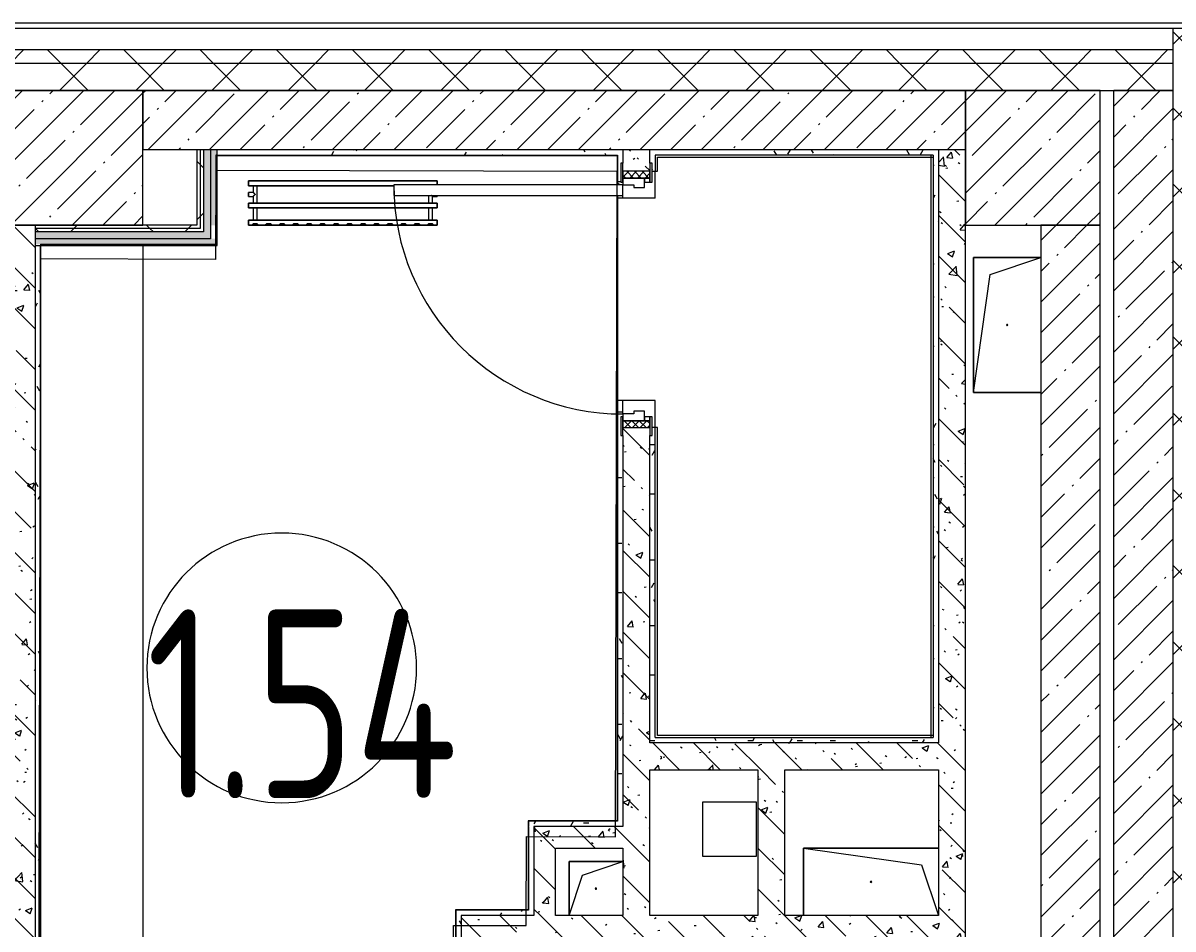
# Model space of a CAD drawing. Header units: millimetres. Extents: x -249154 to 415037, y -45458 to 354837.
# Drawn here: x 80770 to 85035, y 23854 to 27214 of the extents above; entities that cross this region are included whole.
import ezdxf

# ---------------------------------------------------------------- set-up
doc = ezdxf.new("R2010")
doc.units = ezdxf.units.MM
for name, color, linetype, lineweight in [('A-AREA-BNDY', 7, 'Continuous', 5), ('A-AREA-IDEN', 7, 'Continuous', 9), ('A-DOOR-2', 7, 'Continuous', 5), ('A-DOOR-FRAM-2', 7, 'Continuous', 5), ('A-FLOR', 7, 'Continuous', 9), ('A-GENM', 7, 'Continuous', 9), ('A-WALL', 7, 'Continuous', 5), ('I-WALL', 7, 'Continuous', 5), ('S-COLS-1', 7, 'Continuous', 5)]:
    doc.layers.add(name, color=color, linetype=linetype, lineweight=lineweight)
for name, color, linetype, lineweight, true_color in [('A-DOOR-1', 7, 'Continuous', 5, 0xc0c0c0), ('A-DOOR-FRAM-1', 7, 'Continuous', 5, 0xc0c0c0), ('A-WALL-1', 9, 'Continuous', 5, 0x808080), ('A-WALL-FNSH-1', 9, 'Continuous', 5, 0x808080), ('M-EQPM-1', 7, 'Continuous', 9, 0xb2b2b2)]:
    doc.layers.add(name, color=color, linetype=linetype, lineweight=lineweight, true_color=true_color)
doc.styles.add('СПДС', font='ГОСТ тип А.ttf', dxfattribs={"width": 0.9})
pattern_1 = [(45, (64.7, -136.06), (-141.42136, 141.42136), []), (135, (64.7, -136.06), (-141.42136, -141.42136), [])]
pattern_2 = [(45, (64.7, -136.06), (-114.04925, 114.04925), []), (45, (178.75, -136.06), (-114.04925, 114.04925), [201.612, -40.322, 6.706, -33.617])]
pattern_3 = [(135, (64.7, -136.06), (-150.8683, -150.8683), [213.36, -35.56, 7.112, -35.56]), (135, (64.7, 14.71), (-150.8683, -150.8683), []), (50, (64.7, -136.06), (255.05767, -22.3145), [26.67, -293.37]), (355, (64.7, -136.06), (-49.3404, 267.47914), [21.336, -234.696]), (100.451, (85.96, -137.92), (205.7195, 245.16356), [22.666, -249.326]), (46.184, (64.7, -64.94), (379.511, -58.86), [40.005, -440.055]), (96.636, (96.33, -69.85), (332.3634, 346.3991), [33.999, -373.989]), (351.184, (64.7, -64.94), (332.3669, 346.3953), [32.004, -352.044]), (21, (100.26, -82.72), (212.26017, -143.1711), [26.67, -293.37]), (326, (100.26, -82.72), (86.5224, 257.8632), [21.336, -234.696]), (71.451, (117.95, -94.65), (298.78395, 114.6901), [22.666, -249.326]), (37.5, (64.7, -136.06), (4.32385, 118.37751), [6.706, -225.146, 6.706, -231.546, -235.585]), (37.5, (64.7, -136.06), (4.32385, 118.37751), [-470.103, 6.706, -228.879]), (7.5, (64.7, -136.06), (93.54758, 140.2533), [6.706, -129.134, 6.706, -219.812, -89.789]), (7.5, (64.7, -136.06), (93.54758, 140.2533), [-362.356, 6.706, -83.083]), (327.5, (-14.6, -136.06), (189.82734, -8.02019), [6.706, -82.194, 6.706, -270.662, -368.046]), (327.5, (-14.6, -136.06), (189.82734, -8.02019), [-366.268, 6.706, -361.34]), (317.5, (-50.16, -136.06), (207.38114, 35.59764), [6.706, -108.864, 6.706, -177.495, -261.366]), (317.5, (-50.16, -136.06), (207.38114, 35.59764), [-299.771, 6.706, -254.66])]
pattern_4 = [(0, (64.7, -136.06), (243.84, 60.96), [20.117, -162.763, 20.117, -162.763, -975.36]), (0, (64.7, -136.06), (243.84, 60.96), [-365.76, 20.117, -345.643, 20.117, -162.763, -426.72]), (0, (64.7, -136.06), (243.84, 60.96), [-914.4, 20.117, -101.803, 20.117, -284.683]), (120, (156.14, -105.58), (-174.71291, 180.691634), [20.117, -162.763, 20.117, -162.763, -975.36]), (120, (156.14, -105.58), (-174.71291, 180.691634), [-365.76, 20.117, -345.643, 20.117, -162.763, -426.72]), (120, (156.14, -105.58), (-174.71291, 180.691634), [-914.4, 20.117, -101.803, 20.117, -284.683]), (240, (186.62, 16.34), (-69.12709, -241.651634), [20.117, -162.763, 20.117, -162.763, -975.36]), (240, (186.62, 16.34), (-69.12709, -241.651634), [-365.76, 20.117, -345.643, 20.117, -162.763, -426.72]), (240, (186.62, 16.34), (-69.12709, -241.651634), [-914.4, 20.117, -101.803, 20.117, -284.683])]
pattern_5 = [(45, (64.7, -136.06), (-212.132, 212.132), []), (135, (64.7, -136.06), (-212.132, -212.132), [])]

# ---------------------------------------------------------------- blocks, each defined once
blk = doc.blocks.new('110_Дверь_СКБ_1Ст_Внутренняя1 - Д-7_л__950x2100h_Туалет-32089464-Объем проектирования 1 этажа')
at = {"layer": 'A-DOOR-2'}
h = blk.add_hatch(dxfattribs=at)
h.set_pattern_fill('FP_48', color=256, style=0, pattern_type=2)
h.set_pattern_definition([(135, (1826.41, 114.685), (-14.14214, -14.14214), []), (225, (1826.41, 114.685), (14.14214, -14.14214), [])])
h.paths.add_polyline_path([(462.5, 50), (462.5, -50), (487.5, -50), (487.5, 50)])
at = {"layer": 'A-DOOR-FRAM-2'}
h = blk.add_hatch(dxfattribs=at)
h.set_pattern_fill('FP_49', color=256, style=0, pattern_type=2)
h.set_pattern_definition([(45, (-296.384, 114.685), (-14.1421, 14.1421), []), (135, (-296.384, 114.685), (-14.1421, -14.1421), [])])
h.paths.add_polyline_path([(-462.5, -50), (-437.5, -49.6), (-437.5, 50), (-462.5, 50)])
at = {"layer": 'A-DOOR-1'}
for p, q in [((437.5, 900), (397.5, 900)), ((397.5, 900), (397.5, 50)), ((437.5, 50), (437.5, 900)), ((397.5, 50), (437.5, 50))]:
    blk.add_line(p, q, dxfattribs=at)
blk.add_arc((437.5, 50), 850, 90, 180, dxfattribs=at)
at = {"layer": 'A-DOOR-FRAM-1'}
for p, q in [((-422.5, 58), (-492.5, 58)), ((-492.5, 58), (-492.5, 50)), ((-492.5, 50), (-422.5, 50)), ((-437.5, 50), (-462.5, 50)), ((-462.5, 50), (-462.5, -50)), ((-412.5, 50), (-437.5, 50)), ((-437.5, 50), (-437.5, -30)), ((-437.5, -50), (-437.5, 50)), ((-422.5, 50), (-437.5, 50)), ((-437.5, 50), (-437.5, 49)), ((-437.5, 49), (-422.5, 49)), ((-422.5, 50), (-422.5, 58)), ((-422.5, 49), (-422.5, 50)), ((-412.5, 10), (-412.5, 50)), ((437.5, 50), (437.5, 10)), ((462.5, 50), (437.5, 50)), ((517.5, 58), (447.5, 58)), ((447.5, 58), (447.5, 50)), ((462.5, 50), (447.5, 50)), ((447.5, 50), (447.5, 49)), ((447.5, 50), (517.5, 50)), ((447.5, 49), (462.5, 49)), ((462.5, -30), (462.5, 50)), ((487.5, 50), (462.5, 50)), ((462.5, 50), (462.5, -50)), ((462.5, 49), (462.5, 50)), ((487.5, -50), (487.5, 50)), ((517.5, 50), (517.5, 58)), ((-402.5, 10), (-412.5, 10)), ((-402.5, -30), (-402.5, 10)), ((437.5, 10), (427.5, 10)), ((427.5, 10), (427.5, -30)), ((-437.5, -30), (-402.5, -30)), ((-422.5, -30), (-437.5, -30)), ((-437.5, -30), (-437.5, -50)), ((-422.5, -50), (-422.5, -30)), ((427.5, -30), (462.5, -30)), ((462.5, -30), (447.5, -30)), ((447.5, -30), (447.5, -50)), ((462.5, -50), (462.5, -30)), ((-422.5, -50), (-492.5, -50)), ((-492.5, -50), (-492.5, -58)), ((-492.5, -58), (-422.5, -58)), ((-462.5, -50), (-437.5, -50)), ((-437.5, -50), (-422.5, -50)), ((-422.5, -58), (-422.5, -50)), ((447.5, -50), (462.5, -50)), ((517.5, -50), (447.5, -50)), ((447.5, -50), (447.5, -58)), ((447.5, -58), (517.5, -58)), ((462.5, -50), (487.5, -50)), ((517.5, -58), (517.5, -50))]:
    blk.add_line(p, q, dxfattribs=at)
blk = doc.blocks.new('GM_Отверстие прямоугольное _в плите_ - Отверстие-V129-Объем проектирования 1 этажа')
at = {"layer": 'A-GENM'}
for p, q in [((-125, -250), (-125, 250)), ((-125, 250), (-125, -250)), ((-62.5, 187.5), (125, 250)), ((-125, -250), (-62.5, 187.5)), ((125, -250), (-125, -250)), ((-125, -250), (125, -250))]:
    blk.add_line(p, q, dxfattribs=at)
for start, end in [(360, 180), (180, 360)]:
    blk.add_arc((0, 0), 2.5, start, end, dxfattribs=at)
blk = doc.blocks.new('GM_Отверстие прямоугольное _в плите_ - Отверстие-21613015-Объем проектирования 1 этажа')
at = {"layer": 'A-GENM'}
for p, q in [((-125, -250), (-125, 250)), ((-125, 250), (125, 250)), ((125, 250), (-125, 250)), ((-125, 250), (-125, -250)), ((-62.5, 187.5), (125, 250)), ((-125, -250), (-62.5, 187.5)), ((125, -250), (-125, -250)), ((-125, -250), (125, -250))]:
    blk.add_line(p, q, dxfattribs=at)
for start, end in [(360, 180), (180, 360)]:
    blk.add_arc((0, 0), 2.5, start, end, dxfattribs=at)
blk = doc.blocks.new('GM_Отверстие прямоугольное _в плите_ - Отверстие-V161-Объем проектирования 1 этажа')
at = {"layer": 'A-GENM'}
for p, q in [((-100, -100), (-100, 100)), ((-100, 100), (100, 100)), ((100, 100), (-100, 100)), ((-100, 100), (-100, -100)), ((-50, 50), (100, 100)), ((-100, -100), (-50, 50))]:
    blk.add_line(p, q, dxfattribs=at)
for start, end in [(360, 180), (180, 360)]:
    blk.add_arc((0, 0), 2.5, start, end, dxfattribs=at)
blk = doc.blocks.new('radiator_prado_classic_z_tip_30_po exemplyaru - Classic Z Тип 30-500-V244-Объем проектирования 1 этажа')
at = {"layer": 'M-EQPM-1'}
for p, q in [((0, 228), (0, 210)), ((700, 228), (0, 228)), ((0, 210), (0, 228)), ((0, 228), (12.5, 228)), ((12.5, 228), (37.5, 228)), ((37.5, 228), (12.5, 228)), ((12.5, 228), (37.5, 228)), ((12.5, 228), (17.5, 223)), ((12.5, 228), (17.5, 223)), ((32.5, 223), (17.5, 223)), ((17.5, 223), (32.5, 223)), ((32.5, 223), (37.5, 228)), ((37.5, 228), (32.5, 223)), ((37.5, 228), (62.5, 228)), ((62.5, 228), (87.5, 228)), ((87.5, 228), (62.5, 228)), ((62.5, 228), (87.5, 228)), ((62.5, 228), (67.5, 223)), ((62.5, 228), (67.5, 223)), ((82.5, 223), (67.5, 223)), ((67.5, 223), (82.5, 223)), ((82.5, 223), (87.5, 228)), ((87.5, 228), (82.5, 223)), ((87.5, 228), (112.5, 228)), ((112.5, 228), (137.5, 228)), ((137.5, 228), (112.5, 228)), ((112.5, 228), (137.5, 228)), ((112.5, 228), (117.5, 223)), ((112.5, 228), (117.5, 223)), ((132.5, 223), (117.5, 223)), ((117.5, 223), (132.5, 223)), ((132.5, 223), (137.5, 228)), ((137.5, 228), (132.5, 223)), ((137.5, 228), (162.5, 228)), ((162.5, 228), (187.5, 228)), ((187.5, 228), (162.5, 228)), ((162.5, 228), (187.5, 228)), ((162.5, 228), (167.5, 223)), ((162.5, 228), (167.5, 223)), ((182.5, 223), (167.5, 223)), ((167.5, 223), (182.5, 223)), ((182.5, 223), (187.5, 228)), ((187.5, 228), (182.5, 223)), ((187.5, 228), (212.5, 228)), ((212.5, 228), (237.5, 228)), ((237.5, 228), (212.5, 228)), ((212.5, 228), (237.5, 228)), ((212.5, 228), (217.5, 223)), ((212.5, 228), (217.5, 223)), ((232.5, 223), (217.5, 223)), ((217.5, 223), (232.5, 223)), ((232.5, 223), (237.5, 228)), ((237.5, 228), (232.5, 223)), ((237.5, 228), (262.5, 228)), ((262.5, 228), (287.5, 228)), ((287.5, 228), (262.5, 228)), ((262.5, 228), (287.5, 228)), ((262.5, 228), (267.5, 223)), ((262.5, 228), (267.5, 223)), ((282.5, 223), (267.5, 223)), ((267.5, 223), (282.5, 223)), ((282.5, 223), (287.5, 228)), ((287.5, 228), (282.5, 223)), ((287.5, 228), (312.5, 228)), ((312.5, 228), (337.5, 228)), ((337.5, 228), (312.5, 228)), ((312.5, 228), (337.5, 228)), ((312.5, 228), (317.5, 223)), ((312.5, 228), (317.5, 223)), ((332.5, 223), (317.5, 223)), ((317.5, 223), (332.5, 223)), ((332.5, 223), (337.5, 228)), ((337.5, 228), (332.5, 223)), ((337.5, 228), (362.5, 228)), ((362.5, 228), (387.5, 228)), ((387.5, 228), (362.5, 228)), ((362.5, 228), (387.5, 228)), ((362.5, 228), (367.5, 223)), ((362.5, 228), (367.5, 223)), ((382.5, 223), (367.5, 223)), ((367.5, 223), (382.5, 223)), ((382.5, 223), (387.5, 228)), ((387.5, 228), (382.5, 223)), ((387.5, 228), (412.5, 228)), ((412.5, 228), (437.5, 228)), ((437.5, 228), (412.5, 228)), ((412.5, 228), (437.5, 228)), ((412.5, 228), (417.5, 223)), ((412.5, 228), (417.5, 223)), ((432.5, 223), (417.5, 223)), ((417.5, 223), (432.5, 223)), ((432.5, 223), (437.5, 228)), ((437.5, 228), (432.5, 223)), ((437.5, 228), (462.5, 228)), ((462.5, 228), (487.5, 228)), ((487.5, 228), (462.5, 228)), ((462.5, 228), (487.5, 228)), ((462.5, 228), (467.5, 223)), ((462.5, 228), (467.5, 223)), ((482.5, 223), (467.5, 223)), ((467.5, 223), (482.5, 223)), ((482.5, 223), (487.5, 228)), ((487.5, 228), (482.5, 223)), ((487.5, 228), (512.5, 228)), ((512.5, 228), (537.5, 228)), ((537.5, 228), (512.5, 228)), ((512.5, 228), (537.5, 228)), ((512.5, 228), (517.5, 223)), ((512.5, 228), (517.5, 223)), ((532.5, 223), (517.5, 223)), ((517.5, 223), (532.5, 223)), ((532.5, 223), (537.5, 228)), ((537.5, 228), (532.5, 223)), ((537.5, 228), (562.5, 228)), ((562.5, 228), (587.5, 228)), ((587.5, 228), (562.5, 228)), ((562.5, 228), (587.5, 228)), ((562.5, 228), (567.5, 223)), ((562.5, 228), (567.5, 223)), ((582.5, 223), (567.5, 223)), ((567.5, 223), (582.5, 223)), ((582.5, 223), (587.5, 228)), ((587.5, 228), (582.5, 223)), ((587.5, 228), (612.5, 228)), ((612.5, 228), (637.5, 228)), ((637.5, 228), (612.5, 228)), ((612.5, 228), (637.5, 228)), ((612.5, 228), (617.5, 223)), ((617.5, 223), (612.5, 228)), ((632.5, 223), (617.5, 223)), ((617.5, 223), (632.5, 223)), ((632.5, 223), (637.5, 228)), ((637.5, 228), (632.5, 223)), ((637.5, 228), (662.5, 228)), ((662.5, 228), (687.5, 228)), ((687.5, 228), (662.5, 228)), ((662.5, 228), (687.5, 228)), ((662.5, 228), (667.5, 223)), ((662.5, 228), (667.5, 223)), ((682.5, 223), (667.5, 223)), ((667.5, 223), (682.5, 223)), ((682.5, 223), (687.5, 228)), ((687.5, 228), (682.5, 223)), ((687.5, 228), (700, 228)), ((700, 210), (700, 228)), ((700, 228), (700, 210)), ((0, 210), (700, 210)), ((17.8, 210), (0, 210)), ((17.5, 210), (17.5, 164)), ((17.5, 210), (17.5, 164)), ((17.8, 210), (17.5, 210)), ((17.5, 210), (17.8, 210)), ((17.8, 210), (17.5, 210)), ((17.5, 210), (32.5, 210)), ((32.2, 210), (17.8, 210)), ((17.8, 210), (32.2, 210)), ((32.2, 210), (17.8, 210)), ((32.5, 210), (32.2, 210)), ((32.2, 210), (32.5, 210)), ((32.5, 210), (32.2, 210)), ((667.8, 210), (32.2, 210)), ((32.5, 164), (32.5, 210)), ((32.5, 164), (32.5, 210)), ((667.5, 210), (667.5, 164)), ((667.5, 210), (667.5, 164)), ((667.8, 210), (667.5, 210)), ((667.5, 210), (682.5, 210)), ((667.8, 210), (667.5, 210)), ((667.5, 210), (667.8, 210)), ((682.2, 210), (667.8, 210)), ((682.2, 210), (667.8, 210)), ((667.8, 210), (682.2, 210)), ((682.5, 210), (682.2, 210)), ((682.5, 210), (682.2, 210)), ((682.2, 210), (682.5, 210)), ((700, 210), (682.2, 210)), ((682.5, 164), (682.5, 210)), ((682.5, 164), (682.5, 210)), ((700, 164), (0, 164)), ((0, 164), (0, 146)), ((0, 146), (0, 164)), ((0, 164), (17.8, 164)), ((0, 146), (700, 146)), ((18.5, 146), (0, 146)), ((17.8, 164), (17.5, 164)), ((17.5, 164), (17.8, 164)), ((17.8, 164), (17.5, 164)), ((17.5, 164), (32.5, 164)), ((17.5, 146), (17.5, 121.5)), ((17.5, 146), (17.5, 121.5)), ((17.5, 146), (18.5, 146)), ((18.5, 146), (17.5, 146)), ((17.5, 146), (18.5, 146)), ((32.5, 146), (17.5, 146)), ((32.2, 164), (17.8, 164)), ((17.8, 164), (32.2, 164)), ((32.2, 164), (17.8, 164)), ((18.5, 146), (32.2, 146)), ((32.2, 146), (18.5, 146)), ((18.5, 146), (32.2, 146)), ((32.5, 164), (32.2, 164)), ((32.2, 164), (32.5, 164)), ((32.5, 164), (32.2, 164)), ((32.2, 164), (667.8, 164)), ((32.2, 146), (32.5, 146)), ((32.5, 146), (32.2, 146)), ((32.2, 146), (32.5, 146)), ((667.8, 146), (32.2, 146)), ((32.5, 118.3), (32.5, 146)), ((32.5, 118.3), (32.5, 146)), ((667.8, 164), (667.5, 164)), ((667.5, 164), (682.5, 164)), ((667.8, 164), (667.5, 164)), ((667.5, 164), (667.8, 164)), ((667.5, 146), (667.5, 82)), ((667.5, 146), (667.5, 82)), ((667.5, 146), (667.8, 146)), ((682.5, 146), (667.5, 146)), ((667.5, 146), (667.8, 146)), ((667.8, 146), (667.5, 146)), ((682.2, 164), (667.8, 164)), ((682.2, 164), (667.8, 164)), ((667.8, 164), (682.2, 164)), ((667.8, 146), (681.5, 146)), ((667.8, 146), (681.5, 146)), ((681.5, 146), (667.8, 146)), ((681.5, 146), (682.5, 146)), ((681.5, 146), (682.5, 146)), ((682.5, 146), (681.5, 146)), ((700, 146), (681.5, 146)), ((682.5, 164), (682.2, 164)), ((682.5, 164), (682.2, 164)), ((682.2, 164), (682.5, 164)), ((682.2, 164), (700, 164)), ((682.5, 121.5), (682.5, 146)), ((682.5, 121.5), (682.5, 146)), ((700, 146), (700, 164)), ((700, 164), (700, 146)), ((17.5, 121.5), (0, 121.5)), ((17.5, 121.5), (0, 121.5)), ((0, 121.5), (0, 120.5)), ((0, 117.7), (0, 121.5)), ((0, 120.5), (0, 117.7)), ((0, 120.5), (0, 119.3)), ((0, 117.7), (0, 120.5)), ((0, 120.5), (0, 120.5)), ((0, 119.3), (0, 117.7)), ((700, 121.5), (682.5, 121.5)), ((700, 121.5), (682.5, 121.5)), ((682.5, 82), (682.5, 106.5)), ((682.5, 106.5), (700, 106.5)), ((682.5, 82), (682.5, 106.5)), ((682.5, 106.5), (700, 106.5)), ((700, 121.5), (700, 106.5)), ((700, 120.5), (700, 121.5)), ((700, 121.5), (700, 120.5)), ((700, 120.5), (700, 121.5)), ((700, 107.5), (700, 120.5)), ((700, 120.5), (700, 107.5)), ((700, 107.5), (700, 120.5)), ((700, 106.5), (700, 107.5)), ((700, 107.5), (700, 106.5)), ((700, 106.5), (700, 107.5)), ((0, 78.3), (0, 64)), ((0, 64), (0, 78.3)), ((700, 64), (0, 64)), ((0, 64), (700, 64)), ((700, 82), (161.2, 82)), ((161.2, 82), (667.8, 82)), ((667.8, 82), (667.5, 82)), ((667.5, 82), (682.5, 82)), ((667.8, 82), (667.5, 82)), ((667.5, 82), (667.8, 82)), ((681.5, 82), (667.8, 82)), ((681.5, 82), (667.8, 82)), ((667.8, 82), (681.5, 82)), ((682.5, 82), (681.5, 82)), ((682.5, 82), (681.5, 82)), ((681.5, 82), (682.5, 82)), ((681.5, 82), (700, 82)), ((700, 64), (700, 82)), ((700, 82), (700, 64))]:
    blk.add_line(p, q, dxfattribs=at)
for points, knots in [([(18.5, 120.5), (18.4, 120.6), (18.3, 120.7), (18.1, 120.9), (17.9, 121.1), (17.8, 121.2), (17.7, 121.3), (17.5, 121.5), (17.5, 121.5), (17.5, 121.5)], [0.7142857, 0.7142857, 0.7142857, 0.7142857, 0.75, 0.7857143, 0.8214286, 0.8571429, 0.8928571, 0.9285714, 1, 1, 1, 1]), ([(17.5, 121.5), (17.5, 121.5), (17.5, 121.5), (17.7, 121.3), (17.8, 121.2), (17.9, 121.1), (18.1, 120.9), (18.3, 120.7), (18.4, 120.6), (18.5, 120.5)], [0, 0, 0, 0, 0.0714286, 0.1071429, 0.1428571, 0.1785714, 0.2142857, 0.25, 0.2857143, 0.2857143, 0.2857143, 0.2857143]), ([(17.5, 121.5), (17.5, 121.5), (17.5, 121.5), (17.7, 121.3), (17.8, 121.2), (17.9, 121.1), (18.1, 120.9), (18.3, 120.7), (18.4, 120.6), (18.5, 120.5)], [0, 0, 0, 0, 0.0714286, 0.1071429, 0.1428571, 0.1785714, 0.2142857, 0.25, 0.2857143, 0.2857143, 0.2857143, 0.2857143]), ([(20.8, 118.2), (20.7, 118.3), (20.5, 118.5), (20.2, 118.8), (19.8, 119.1), (19.6, 119.4), (19.3, 119.7), (19, 120), (18.7, 120.3), (18.5, 120.5), (18.3, 120.7), (18.1, 120.9), (17.9, 121.1), (17.8, 121.2), (17.7, 121.3), (17.5, 121.5), (17.5, 121.5), (17.5, 121.5)], [0.4285714, 0.4285714, 0.4285714, 0.4285714, 0.4642857, 0.5, 0.5357143, 0.5714286, 0.6071429, 0.6428571, 0.6785714, 0.7142857, 0.75, 0.7857143, 0.8214286, 0.8571429, 0.8928571, 0.9285714, 1, 1, 1, 1]), ([(19.6, 119.4), (19.7, 119.3), (19.9, 119.2), (20.3, 118.7), (20.6, 118.4), (20.8, 118.2)], [0.4285714, 0.4285714, 0.4285714, 0.4285714, 0.4642857, 0.5, 0.5714286, 0.5714286, 0.5714286, 0.5714286]), ([(19.6, 119.4), (19.7, 119.3), (19.8, 119.1), (20.3, 118.7), (20.6, 118.4), (20.8, 118.2)], [0.4285714, 0.4285714, 0.4285714, 0.4285714, 0.4642857, 0.5, 0.5714286, 0.5714286, 0.5714286, 0.5714286]), ([(675, 114), (675.5, 114.5), (676.4, 115.4), (677.6, 116.6), (678.4, 117.4), (678.9, 117.9), (679.2, 118.2), (679.5, 118.5), (679.8, 118.8), (680.1, 119.2), (680.4, 119.4), (680.7, 119.7), (681, 120), (681.3, 120.3), (681.5, 120.5), (681.7, 120.7), (681.9, 120.9), (682.1, 121.1), (682.2, 121.2), (682.3, 121.3), (682.5, 121.5), (682.5, 121.5), (682.5, 121.5)], [0, 0, 0, 0, 0.142857, 0.285714, 0.357143, 0.392857, 0.428571, 0.464286, 0.5, 0.535714, 0.571429, 0.607143, 0.642857, 0.678571, 0.714286, 0.75, 0.785714, 0.821429, 0.857143, 0.892857, 0.928571, 1, 1, 1, 1]), ([(682.5, 106.5), (682.5, 106.5), (682.5, 106.5), (682.3, 106.7), (682.2, 106.8), (682.1, 106.9), (681.9, 107.1), (681.7, 107.3), (681.5, 107.5), (681.3, 107.7), (681, 108), (680.7, 108.3), (680.4, 108.6), (680.1, 108.8), (679.7, 109.3), (679.3, 109.7), (678.9, 110.1), (678.4, 110.6), (677.6, 111.4), (676.4, 112.6), (675.5, 113.5), (675, 114)], [0, 0, 0, 0, 0.071429, 0.107143, 0.142857, 0.178571, 0.214286, 0.25, 0.285714, 0.321429, 0.357143, 0.392857, 0.428571, 0.464286, 0.5, 0.571429, 0.607143, 0.642857, 0.714286, 0.857143, 1, 1, 1, 1]), ([(680.4, 119.4), (680.3, 119.3), (680.1, 119.2), (679.7, 118.7), (679.3, 118.3), (678.9, 117.9), (678.4, 117.4), (678.1, 117.1), (677.9, 116.9)], [0.4285714, 0.4285714, 0.4285714, 0.4285714, 0.4642857, 0.5, 0.5714286, 0.6071429, 0.6428571, 0.7142857, 0.7142857, 0.7142857, 0.7142857]), ([(680.4, 119.4), (680.3, 119.3), (680.1, 119.2), (679.7, 118.7), (679.3, 118.3), (678.9, 117.9), (678.4, 117.4), (678.1, 117.1), (677.9, 116.9)], [0.4285714, 0.4285714, 0.4285714, 0.4285714, 0.4642857, 0.5, 0.5714286, 0.6071429, 0.6428571, 0.7142857, 0.7142857, 0.7142857, 0.7142857]), ([(677.9, 116.9), (678.1, 117.1), (678.4, 117.4), (678.9, 117.9), (679.2, 118.2), (679.5, 118.5), (679.8, 118.8), (680.1, 119.2), (680.3, 119.3), (680.4, 119.4)], [0.2857143, 0.2857143, 0.2857143, 0.2857143, 0.3571429, 0.3928571, 0.4285714, 0.4642857, 0.5, 0.5357143, 0.5714286, 0.5714286, 0.5714286, 0.5714286]), ([(677.9, 111.1), (678.1, 110.9), (678.4, 110.6), (678.9, 110.1), (679.2, 109.8), (679.5, 109.5), (679.8, 109.2), (680.1, 108.8), (680.3, 108.7), (680.4, 108.6)], [0.2857143, 0.2857143, 0.2857143, 0.2857143, 0.3571429, 0.3928571, 0.4285714, 0.4642857, 0.5, 0.5357143, 0.5714286, 0.5714286, 0.5714286, 0.5714286]), ([(677.9, 111.1), (678.1, 110.9), (678.4, 110.6), (678.9, 110.1), (679.2, 109.8), (679.5, 109.5), (679.8, 109.2), (680.1, 108.8), (680.3, 108.7), (680.4, 108.6)], [0.2857143, 0.2857143, 0.2857143, 0.2857143, 0.3571429, 0.3928571, 0.4285714, 0.4642857, 0.5, 0.5357143, 0.5714286, 0.5714286, 0.5714286, 0.5714286]), ([(680.4, 108.6), (680.3, 108.7), (680.1, 108.8), (679.7, 109.3), (679.3, 109.7), (678.9, 110.1), (678.4, 110.6), (678.1, 110.9), (677.9, 111.1)], [0.4285714, 0.4285714, 0.4285714, 0.4285714, 0.4642857, 0.5, 0.5714286, 0.6071429, 0.6428571, 0.7142857, 0.7142857, 0.7142857, 0.7142857]), ([(682.5, 121.5), (682.5, 121.5), (682.5, 121.5), (682.3, 121.3), (682.2, 121.2), (682.1, 121.1), (681.9, 120.9), (681.7, 120.7), (681.6, 120.6), (681.5, 120.5)], [0, 0, 0, 0, 0.0714286, 0.1071429, 0.1428571, 0.1785714, 0.2142857, 0.25, 0.2857143, 0.2857143, 0.2857143, 0.2857143]), ([(682.5, 121.5), (682.5, 121.5), (682.5, 121.5), (682.3, 121.3), (682.2, 121.2), (682.1, 121.1), (681.9, 120.9), (681.7, 120.7), (681.6, 120.6), (681.5, 120.5)], [0, 0, 0, 0, 0.0714286, 0.1071429, 0.1428571, 0.1785714, 0.2142857, 0.25, 0.2857143, 0.2857143, 0.2857143, 0.2857143]), ([(681.5, 120.5), (681.6, 120.6), (681.7, 120.7), (681.9, 120.9), (682.1, 121.1), (682.2, 121.2), (682.3, 121.3), (682.5, 121.5), (682.5, 121.5), (682.5, 121.5)], [0.7142857, 0.7142857, 0.7142857, 0.7142857, 0.75, 0.7857143, 0.8214286, 0.8571429, 0.8928571, 0.9285714, 1, 1, 1, 1]), ([(681.5, 107.5), (681.6, 107.4), (681.7, 107.3), (681.9, 107.1), (682.1, 106.9), (682.2, 106.8), (682.3, 106.7), (682.5, 106.5), (682.5, 106.5), (682.5, 106.5)], [0.7142857, 0.7142857, 0.7142857, 0.7142857, 0.75, 0.7857143, 0.8214286, 0.8571429, 0.8928571, 0.9285714, 1, 1, 1, 1]), ([(681.5, 107.5), (681.6, 107.4), (681.7, 107.3), (681.9, 107.1), (682.1, 106.9), (682.2, 106.8), (682.3, 106.7), (682.5, 106.5), (682.5, 106.5), (682.5, 106.5)], [0.7142857, 0.7142857, 0.7142857, 0.7142857, 0.75, 0.7857143, 0.8214286, 0.8571429, 0.8928571, 0.9285714, 1, 1, 1, 1]), ([(682.5, 106.5), (682.5, 106.5), (682.5, 106.5), (682.3, 106.7), (682.2, 106.8), (682.1, 106.9), (681.9, 107.1), (681.7, 107.3), (681.6, 107.4), (681.5, 107.5)], [0, 0, 0, 0, 0.0714286, 0.1071429, 0.1428571, 0.1785714, 0.2142857, 0.25, 0.2857143, 0.2857143, 0.2857143, 0.2857143])]:
    blk.add_open_spline(points, degree=3, knots=knots, dxfattribs=at)
for points in [[(19.6, 119.4), (19.5, 119.5), (19.3, 119.7), (19, 120), (18.7, 120.3), (18.6, 120.4), (18.5, 120.5)], [(18.5, 120.5), (18.6, 120.4), (18.7, 120.3), (19, 120), (19.3, 119.7), (19.5, 119.5), (19.6, 119.4)], [(18.5, 120.5), (18.6, 120.4), (18.7, 120.3), (19, 120), (19.3, 119.7), (19.5, 119.5), (19.6, 119.4)], [(20.8, 118.2), (20.7, 118.3), (20.5, 118.5), (20.2, 118.8), (19.9, 119.2), (19.7, 119.3), (19.6, 119.4)], [(677.9, 116.9), (677.4, 116.4), (676.4, 115.4), (675.5, 114.5), (675, 114)], [(677.9, 116.9), (677.4, 116.4), (676.4, 115.4), (675.5, 114.5), (675, 114)], [(675, 114), (675.5, 114.5), (676.4, 115.4), (677.4, 116.4), (677.9, 116.9)], [(675, 114), (675.5, 113.5), (676.4, 112.6), (677.4, 111.6), (677.9, 111.1)], [(675, 114), (675.5, 113.5), (676.4, 112.6), (677.4, 111.6), (677.9, 111.1)], [(677.9, 111.1), (677.4, 111.6), (676.4, 112.6), (675.5, 113.5), (675, 114)], [(681.5, 120.5), (681.4, 120.4), (681.3, 120.3), (681, 120), (680.7, 119.7), (680.5, 119.5), (680.4, 119.4)], [(681.5, 120.5), (681.4, 120.4), (681.3, 120.3), (681, 120), (680.7, 119.7), (680.5, 119.5), (680.4, 119.4)], [(680.4, 119.4), (680.5, 119.5), (680.7, 119.7), (681, 120), (681.3, 120.3), (681.4, 120.4), (681.5, 120.5)], [(680.4, 108.6), (680.5, 108.5), (680.7, 108.3), (681, 108), (681.3, 107.7), (681.4, 107.6), (681.5, 107.5)], [(680.4, 108.6), (680.5, 108.5), (680.7, 108.3), (681, 108), (681.3, 107.7), (681.4, 107.6), (681.5, 107.5)], [(681.5, 107.5), (681.4, 107.6), (681.3, 107.7), (681, 108), (680.7, 108.3), (680.5, 108.5), (680.4, 108.6)]]:
    blk.add_open_spline(points, degree=3, dxfattribs=at)
blk = doc.blocks.new('Марка_Помещения - Номер-25198446-Объем проектирования 1 этажа')
at = {"layer": 'A-AREA-IDEN'}
for start, end in [(360, 180), (180, 360)]:
    blk.add_arc((0, 0), 2.5, start, end, dxfattribs=at)

msp = doc.modelspace()

# ---------------------------------------------------------------- hatches: boundary and pattern name
at = {"layer": 'A-WALL'}
h = msp.add_hatch(dxfattribs=at)
h.set_pattern_fill('FP_24', color=256, style=0, pattern_type=2)
h.set_pattern_definition(pattern_1)
h.paths.add_polyline_path([(85064.7, 23543.9), (85184.7, 23543.9), (85184.7, 27193.9), (85034.7, 27193.9), (85034.7, 23543.9)])
h = msp.add_hatch(dxfattribs=at)
h.set_pattern_fill('FP_24', color=256, style=0, pattern_type=2)
h.set_pattern_definition(pattern_1)
h.paths.add_polyline_path([(84814.7, 27063.9), (85034.7, 27063.9), (85034.7, 27113.9), (80414.7, 27113.9), (80414.7, 27063.9), (84813, 27063.9)])
h.paths.add_polyline_path([(77314.7, 27063.9), (77314.7, 27113.9), (76414.7, 27113.9), (76414.7, 27063.9), (77106.8, 27063.9)])
h.paths.add_polyline_path([(74314.7, 27063.9), (74314.7, 27113.9), (72974.7, 27113.9), (72974.7, 27063.9), (74012.2, 27063.9)])
h.paths.add_polyline_path([(68274.7, 27063.9), (70874.7, 27063.9), (70874.7, 27113.9), (68274.7, 27113.9)])
h.paths.add_polyline_path([(66791.5, 27063.9), (67174.7, 27063.9), (67174.7, 27113.9), (66224.7, 27113.9), (66224.7, 27063.9)])
h.paths.add_polyline_path([(60069.7, 27063.9), (61124.7, 27063.9), (61124.7, 27113.9), (60069.7, 27113.9), (60069.7, 27073.9)])
h.paths.add_polyline_path([(57507.7, 27063.9), (57769.7, 27063.9), (57769.7, 27113.9), (56924.7, 27113.9), (56924.7, 27063.9)])
h.paths.add_polyline_path([(54824.7, 27063.9), (54824.7, 27113.9), (53924.7, 27113.9), (53924.7, 27063.9), (54413.1, 27063.9)])
h.paths.add_polyline_path([(50924.7, 27063.9), (51824.7, 27063.9), (51824.7, 27113.9), (50924.7, 27113.9), (50924.7, 27073.9)])
h.paths.add_polyline_path([(47724.7, 27063.9), (48824.7, 27063.9), (48824.7, 27113.9), (47724.7, 27113.9), (47724.7, 27073.9)])
h.paths.add_polyline_path([(43066.2, 27063.9), (44624.7, 27063.9), (44624.7, 27113.9), (42224.7, 27113.9), (42224.7, 27063.9), (42844.7, 27063.9)])
h = msp.add_hatch(dxfattribs=at)
h.set_pattern_fill('FP_24', color=256, style=0, pattern_type=2)
h.set_pattern_definition(pattern_1)
h.paths.add_polyline_path([(73604.7, 26963.9), (74314.7, 26963.9), (74314.7, 27063.9), (72974.7, 27063.9), (72974.7, 26963.9), (72980.6, 26963.9)])
h.paths.add_polyline_path([(42844.7, 26963.9), (44624.7, 26963.9), (44624.7, 27063.9), (42224.7, 27063.9), (42224.7, 26963.9), (42824.7, 26963.9)])
h.paths.add_polyline_path([(84327.5, 26963.9), (85034.7, 26963.9), (85034.7, 27063.9), (80414.7, 27063.9), (80414.7, 26963.9), (84164.7, 26963.9)])
h.paths.add_polyline_path([(47724.7, 26963.9), (48824.7, 26963.9), (48824.7, 27063.9), (47724.7, 27063.9), (47724.7, 27003.6)])
h.paths.add_polyline_path([(50924.7, 26963.9), (51824.7, 26963.9), (51824.7, 27063.9), (50924.7, 27063.9), (50924.7, 27003.9)])
h.paths.add_polyline_path([(53924.7, 26963.9), (54824.7, 26963.9), (54824.7, 27063.9), (53924.7, 27063.9), (53924.7, 27003.9)])
h.paths.add_polyline_path([(57414.7, 26963.9), (57769.7, 26963.9), (57769.7, 27063.9), (56924.7, 27063.9), (56924.7, 26963.9)])
h.paths.add_polyline_path([(77106.8, 26963.9), (77314.7, 26963.9), (77314.7, 27063.9), (76414.7, 27063.9), (76414.7, 26963.9), (76814.7, 26963.9)])
h.paths.add_polyline_path([(60069.7, 26963.9), (61124.7, 26963.9), (61124.7, 27063.9), (60069.7, 27063.9), (60069.7, 27003.9)])
h.paths.add_polyline_path([(67124.7, 26963.9), (67142.7, 26965.9), (67142.7, 26973.9), (67174.7, 26973.9), (67174.7, 27063.9), (66224.7, 27063.9), (66224.7, 26963.9), (66824.7, 26963.9)])
h.paths.add_polyline_path([(70374.7, 26963.9), (70874.7, 26963.9), (70874.7, 27063.9), (68274.7, 27063.9), (68274.7, 26973.9), (68306.7, 26973.9), (68306.7, 26965.9), (70041.4, 26963.9)])
at = {"layer": 'I-WALL'}
h = msp.add_hatch(dxfattribs=at)
h.set_pattern_fill('FP_1', color=256, style=0, pattern_type=2)
h.set_pattern_definition(pattern_2)
h.paths.add_polyline_path([(83296, 26743.9), (84264.7, 26743.9), (84264.7, 26963.9), (81214.7, 26963.9), (81214.7, 26743.9), (83114.7, 26743.9)])
h = msp.add_hatch(dxfattribs=at)
h.set_pattern_fill('FP_1', color=256, style=0, pattern_type=2)
h.set_pattern_definition(pattern_2)
h.paths.add_polyline_path([(84814.7, 21543.9), (85034.7, 21543.9), (85034.7, 26963.9), (84814.7, 26963.9), (84814.7, 21586.3)])
h = msp.add_hatch(dxfattribs=at)
h.set_pattern_fill('FP_192', color=256, style=0, pattern_type=2)
h.set_pattern_definition(pattern_5)
h.paths.add_polyline_path([(81427.2, 26463.9), (81427.2, 26743.9), (81414.7, 26743.9), (81414.7, 26463.9)])
h = msp.add_hatch(dxfattribs=at)
h.set_pattern_fill('FP_192', color=256, style=0, pattern_type=2)
h.set_pattern_definition(pattern_5)
h.paths.add_polyline_path([(81437.5, 26451.4), (81439.7, 26451.4), (81439.7, 26743.9), (81427.2, 26743.9), (81427.2, 26451.4)])
for points in [[(81489.7, 26438.9), (81488.6, 26737.9), (81484.7, 26743.9), (81439.7, 26743.9), (81439.7, 26438.9), (81464.7, 26438.9), (81464.7, 26463.9), (81484.7, 26462.7), (81484.7, 26438.9)], [(81484.7, 26388.9), (81489.7, 26388.9), (81489.7, 26438.9), (81484.7, 26438.9), (81484.7, 26413.9), (81464.7, 26413.9), (81464.7, 26438.9), (80814.7, 26438.9), (80814.7, 26393.9), (80834.7, 26392.9), (80834.7, 26388.9), (81232.9, 26388.9)]]:
    msp.add_hatch(color=256, dxfattribs=at).paths.add_polyline_path(points)
h = msp.add_hatch(dxfattribs=at)
h.set_pattern_fill('FP_191', color=256, style=0, pattern_type=2)
h.set_pattern_definition(pattern_4)
h.paths.add_polyline_path([(82994.7, 26743.9), (82974.7, 26723.9), (82994.7, 26723.9), (82994.7, 26728.4)])
h.paths.add_polyline_path([(81489.7, 26723.9), (82974.7, 26724.9), (82994.7, 26743.9), (81484.7, 26743.9), (81489.7, 26736.3)])
h = msp.add_hatch(dxfattribs=at)
h.set_pattern_fill('FP_41', color=256, style=0, pattern_type=2)
h.set_pattern_definition(pattern_3)
h.paths.add_polyline_path([(83094.7, 23803.9), (83094.7, 25713.9), (82994.7, 25713.9), (82994.7, 23803.9)])
h.paths.add_polyline_path([(82994.7, 26663.9), (83094.7, 26663.9), (83094.7, 26743.9), (82994.7, 26743.9), (82994.7, 26693.9)])
h = msp.add_hatch(dxfattribs=at)
h.set_pattern_fill('FP_191', color=256, style=0, pattern_type=2)
h.set_pattern_definition(pattern_4)
h.paths.add_polyline_path([(83094.7, 24563.9), (83114.7, 24563.9), (83114.7, 25713.9), (83102.7, 25713.9), (83102.7, 25683.9), (83094.7, 25683.9), (83094.7, 25296.2)])
h.paths.add_polyline_path([(83114.7, 26663.9), (83114.7, 26743.9), (83094.7, 26743.9), (83094.7, 26693.9), (83102.7, 26693.9), (83102.7, 26663.9)])
h = msp.add_hatch(dxfattribs=at)
h.set_pattern_fill('FP_191', color=256, style=0, pattern_type=2)
h.set_pattern_definition(pattern_4)
h.paths.add_polyline_path([(83114.7, 26723.9), (84144.7, 26724), (84144.4, 26743.9), (83114.7, 26743.9)])
h = msp.add_hatch(dxfattribs=at)
h.set_pattern_fill('FP_191', color=256, style=0, pattern_type=2)
h.set_pattern_definition(pattern_4)
h.paths.add_polyline_path([(84164.7, 24563.9), (84164.7, 26743.9), (84144.7, 26743.9), (84144.7, 24563.9)])
h = msp.add_hatch(dxfattribs=at)
h.set_pattern_fill('FP_41', color=256, style=0, pattern_type=2)
h.set_pattern_definition(pattern_3)
h.paths.add_polyline_path([(84264.7, 21663.9), (84264.7, 26743.9), (84164.7, 26743.9), (84164.7, 21663.9)])
h = msp.add_hatch(dxfattribs=at)
h.set_pattern_fill('FP_191', color=256, style=0, pattern_type=2)
h.set_pattern_definition(pattern_4)
h.paths.add_polyline_path([(82994.7, 24233.9), (82994.7, 25683.9), (82986.7, 25683.9), (82986.7, 25753.9), (82994.7, 25753.9), (82994.7, 25813.9), (82974.7, 25813.9), (82974.7, 24233.9)])
h.paths.add_polyline_path([(82994.7, 26563.9), (82993.5, 26573.9), (82974.7, 26573.9), (82974.7, 26563.9)])
h.paths.add_polyline_path([(82994.7, 26613.9), (82994.7, 26623.9), (82986.7, 26623.9), (82986.7, 26693.9), (82994.7, 26693.9), (82994.7, 26723.9), (82974.7, 26723.9), (82974.7, 26613.9), (82988.5, 26613.9)])
h = msp.add_hatch(dxfattribs=at)
h.set_pattern_fill('FP_41', color=256, style=0, pattern_type=2)
h.set_pattern_definition(pattern_3)
h.paths.add_polyline_path([(80814.7, 23063.9), (80814.7, 26463.9), (80714.7, 26463.9), (80714.7, 23063.9)])
h = msp.add_hatch(dxfattribs=at)
h.set_pattern_fill('FP_192', color=256, style=0, pattern_type=2)
h.set_pattern_definition(pattern_5)
h.paths.add_polyline_path([(81427.2, 26451.4), (81427.2, 26463.9), (80814.7, 26463.9), (80814.7, 26451.4), (81232.9, 26451.4)])
h = msp.add_hatch(dxfattribs=at)
h.set_pattern_fill('FP_192', color=256, style=0, pattern_type=2)
h.set_pattern_definition(pattern_5)
h.paths.add_polyline_path([(81439.7, 26438.9), (81437.5, 26451.4), (80814.7, 26451.4), (80814.7, 26438.9), (81435.2, 26438.9)])
h = msp.add_hatch(dxfattribs=at)
h.set_pattern_fill('FP_1', color=256, style=0, pattern_type=2)
h.set_pattern_definition(pattern_2)
h.paths.add_polyline_path([(84544.7, 23063.9), (84764.7, 23063.9), (84764.7, 26463.9), (84544.7, 26463.9), (84544.7, 23176.3)])
h = msp.add_hatch(dxfattribs=at)
h.set_pattern_fill('FP_191', color=256, style=0, pattern_type=2)
h.set_pattern_definition(pattern_4)
h.paths.add_polyline_path([(80834.7, 23083.9), (80834.7, 26392.9), (80814.7, 26393.9), (80814.7, 23083.9)])
h = msp.add_hatch(dxfattribs=at)
h.set_pattern_fill('FP_191', color=256, style=0, pattern_type=2)
h.set_pattern_definition(pattern_4)
h.paths.add_polyline_path([(83403, 24543.9), (84164.7, 24543.9), (84164.7, 24563.9), (83094.7, 24563.9), (83094.7, 24543.9), (83296, 24543.9)])
h = msp.add_hatch(dxfattribs=at)
h.set_pattern_fill('FP_41', color=256, style=0, pattern_type=2)
h.set_pattern_definition(pattern_3)
h.paths.add_polyline_path([(83541.7, 24443.9), (84164.7, 24443.9), (84164.7, 24543.9), (83094.7, 24543.9), (83094.7, 24443.9), (83494.7, 24443.9)])
h = msp.add_hatch(dxfattribs=at)
h.set_pattern_fill('FP_41', color=256, style=0, pattern_type=2)
h.set_pattern_definition(pattern_3)
h.paths.add_polyline_path([(83539.3, 23903.9), (83594.7, 23903.9), (83594.7, 24443.9), (83494.7, 24443.9), (83494.7, 23903.9)])
h = msp.add_hatch(dxfattribs=at)
h.set_pattern_fill('FP_191', color=256, style=0, pattern_type=2)
h.set_pattern_definition(pattern_4)
h.paths.add_polyline_path([(82962.7, 24233.9), (82974.6, 24236.2), (82973.7, 24253.9), (82644.7, 24253.9), (82644.7, 24233.9), (82780.2, 24233.9)])
h = msp.add_hatch(dxfattribs=at)
h.set_pattern_fill('FP_41', color=256, style=0, pattern_type=2)
h.set_pattern_definition(pattern_3)
h.paths.add_polyline_path([(82728.8, 23903.9), (82744.7, 23903.9), (82744.7, 24233.9), (82664.7, 24233.9), (82664.7, 23903.9)])
h = msp.add_hatch(dxfattribs=at)
h.set_pattern_fill('FP_41', color=256, style=0, pattern_type=2)
h.set_pattern_definition(pattern_3)
h.paths.add_polyline_path([(82780.2, 24153.9), (82994.7, 24153.9), (82994.7, 24233.9), (82744.7, 24233.9), (82744.7, 24153.9)])
h = msp.add_hatch(dxfattribs=at)
h.set_pattern_fill('FP_191', color=256, style=0, pattern_type=2)
h.set_pattern_definition(pattern_4)
h.paths.add_polyline_path([(82394.7, 23903.9), (82644.7, 23903.9), (82644.7, 23923.9), (82374.7, 23923.9), (82374.7, 23903.9), (82381.9, 23903.9)])
h = msp.add_hatch(dxfattribs=at)
h.set_pattern_fill('FP_191', color=256, style=0, pattern_type=2)
h.set_pattern_definition(pattern_4)
h.paths.add_polyline_path([(82394.7, 22663.9), (82394.7, 23903.9), (82374.7, 23903.9), (82375.7, 22683.9)])
h.paths.add_polyline_path([(82374.7, 22663.9), (82394.7, 22663.9), (82374.7, 22683.9)])
h = msp.add_hatch(dxfattribs=at)
h.set_pattern_fill('FP_41', color=256, style=0, pattern_type=2)
h.set_pattern_definition(pattern_3)
h.paths.add_polyline_path([(82994.7, 23803.9), (82994.7, 23903.9), (82394.7, 23903.9), (82394.7, 23803.9), (82854.5, 23803.9)])
h = msp.add_hatch(dxfattribs=at)
h.set_pattern_fill('FP_41', color=256, style=0, pattern_type=2)
h.set_pattern_definition(pattern_3)
h.paths.add_polyline_path([(83373.2, 23803.9), (84164.7, 23803.9), (84164.7, 23903.9), (83094.7, 23903.9), (83094.7, 23803.9), (83296, 23803.9)])
at = {"layer": 'S-COLS-1'}
h = msp.add_hatch(dxfattribs=at)
h.set_pattern_fill('FP_1', color=256, style=0, pattern_type=2)
h.set_pattern_definition(pattern_2)
h.paths.add_polyline_path([(80717.1, 26463.9), (81214.7, 26463.9), (81214.7, 26963.9), (80714.7, 26963.9), (80714.7, 26463.9)])
h = msp.add_hatch(dxfattribs=at)
h.set_pattern_fill('FP_1', color=256, style=0, pattern_type=2)
h.set_pattern_definition(pattern_2)
h.paths.add_polyline_path([(84327.5, 26463.9), (84764.7, 26463.9), (84764.7, 26963.9), (84264.7, 26963.9), (84264.7, 26463.9)])

# ---------------------------------------------------------------- linework, layer by layer
at = {"layer": 'A-AREA-BNDY', "flags": 128}
msp.add_lwpolyline([(82967, 24195.8), (82972.8, 26663.8), (81484.8, 26667.3), (81484, 26337.3), (80834, 26338.8), (80826.3, 23030.8), (81226.3, 23029.9), (81225.3, 22629.9), (82363.3, 22627.2), (82366.2, 23867.2), (82636.2, 23866.6), (82637, 24196.6)], close=True, dxfattribs=at)
at = {"layer": 'A-FLOR'}
for p, q in [((81489.7, 26723.9), (82973.7, 26723.9)), ((82974.7, 26723.9), (82974.7, 26613.9)), ((83114.7, 26563.9), (83114.7, 26663.9)), ((82974.7, 26573.9), (82974.7, 24253.9)), ((83114.7, 26563.9), (82974.7, 26563.9)), ((84544.7, 26463.9), (84544.7, 26343.9)), ((80834.7, 23083.9), (80834.7, 26388.9)), ((81214.7, 26388.9), (81214.7, 23083.9)), ((83114.7, 25813.9), (82974.7, 25813.9)), ((83114.7, 25713.9), (83114.7, 25813.9)), ((84544.7, 25843.9), (84544.7, 23293.9)), ((83489.8, 24323.9), (83289.8, 24323.9)), ((83289.8, 24323.9), (83289.8, 24123.9)), ((83489.8, 24123.9), (83489.8, 24323.9)), ((82973.7, 24253.9), (82644.7, 24253.9)), ((82644.7, 24253.9), (82644.7, 24236.2)), ((82644.7, 24233.9), (82644.7, 23924.9)), ((83289.8, 24123.9), (83489.8, 24123.9)), ((82644.7, 23923.9), (82374.7, 23923.9)), ((82374.7, 23923.9), (82374.7, 22684.9))]:
    msp.add_line(p, q, dxfattribs=at)
at = {"layer": 'A-WALL'}
for p, q in [((85187.7, 27193.9), (80414.7, 27193.9)), ((85034.7, 27113.9), (80414.7, 27113.9)), ((85034.7, 27063.9), (80414.7, 27063.9)), ((81427.2, 26743.9), (81427.2, 26451.4)), ((81439.7, 26743.9), (81439.7, 26438.9)), ((83094.7, 26693.9), (83094.7, 26743.9)), ((81489.7, 26723.9), (81484.7, 26723.9)), ((81484.7, 26723.9), (81484.7, 26393.9)), ((82973.7, 26723.9), (82974.7, 26723.9)), ((84144.7, 26723.9), (83114.7, 26723.9)), ((83114.7, 26723.9), (83114.7, 26663.9)), ((84144.7, 26723.9), (84144.7, 24563.9)), ((81427.2, 26451.4), (80814.7, 26451.4)), ((81439.7, 26438.9), (80814.7, 26438.9)), ((80834.7, 26393.9), (81484.7, 26393.9)), ((80834.7, 26393.9), (80834.7, 26388.9)), ((83094.7, 24543.9), (83094.7, 25683.9)), ((83114.7, 24563.9), (83114.7, 25713.9)), ((83114.7, 24563.9), (84144.7, 24563.9)), ((82974.7, 24253.9), (82973.7, 24253.9)), ((82644.7, 23924.9), (82644.7, 23923.9))]:
    msp.add_line(p, q, dxfattribs=at)
at = {"layer": 'A-WALL-1'}
for p, q in [((85034.7, 27193.9), (85034.7, 23543.9)), ((77334.7, 26963.9), (85034.7, 26963.9)), ((84264.7, 26963.9), (81214.7, 26963.9)), ((81214.7, 26963.9), (81214.7, 26743.9)), ((84264.7, 23063.9), (84264.7, 26963.9)), ((85034.7, 26963.9), (84814.7, 26963.9)), ((84814.7, 21543.9), (84814.7, 26963.9)), ((84264.7, 26743.9), (81214.7, 26743.9)), ((81414.7, 26743.9), (81414.7, 26463.9)), ((81464.7, 26743.9), (81464.7, 26413.9)), ((81489.7, 26388.9), (81489.7, 26743.9)), ((82994.7, 26743.9), (82994.7, 26693.9)), ((84164.7, 26743.9), (84164.7, 24543.9)), ((83102.7, 26663.9), (83114.7, 26663.9)), ((82994.7, 26563.9), (82994.7, 26573.9)), ((81414.7, 26463.9), (80714.7, 26463.9)), ((80814.7, 26463.9), (80814.7, 23063.9)), ((84764.7, 26463.9), (84544.7, 26463.9)), ((84764.7, 23063.9), (84764.7, 26463.9)), ((81464.7, 26413.9), (80814.7, 26413.9)), ((80814.7, 26388.9), (81489.7, 26388.9)), ((84544.7, 26343.9), (84544.7, 23063.9)), ((82994.7, 25763.9), (82994.7, 25813.9)), ((82994.7, 25683.9), (82994.7, 24233.9)), ((83114.7, 25713.9), (83102.7, 25713.9)), ((84164.7, 24543.9), (83094.7, 24543.9)), ((83094.7, 23903.9), (83094.7, 24443.9)), ((83094.7, 24443.9), (83494.7, 24443.9)), ((83494.7, 24443.9), (83494.7, 23903.9)), ((83594.7, 24443.9), (84164.7, 24443.9)), ((83594.7, 23903.9), (83594.7, 24443.9)), ((84164.7, 24443.9), (84164.7, 23903.9)), ((82994.7, 24233.9), (82664.7, 24233.9)), ((82664.7, 24233.9), (82664.7, 23903.9)), ((82744.7, 24153.9), (82994.7, 24153.9)), ((82744.7, 23903.9), (82744.7, 24153.9)), ((82994.7, 24153.9), (82994.7, 23903.9)), ((82664.7, 23903.9), (82394.7, 23903.9)), ((82394.7, 23903.9), (82394.7, 22663.9)), ((82994.7, 23903.9), (82744.7, 23903.9)), ((83494.7, 23903.9), (83094.7, 23903.9)), ((84164.7, 23903.9), (83594.7, 23903.9))]:
    msp.add_line(p, q, dxfattribs=at)
at = {"layer": 'A-WALL-FNSH-1'}
for p, q in [((85034.7, 27213.9), (80414.7, 27213.9)), ((85192.7, 27213.9), (85034.7, 27213.9)), ((81485.7, 26722.9), (82973.7, 26722.9)), ((81485.7, 26392.9), (81485.7, 26722.9)), ((82973.7, 26722.9), (82973.7, 26663.9)), ((83122.7, 26715.9), (84144.7, 26715.9)), ((83122.7, 26663.9), (83122.7, 26715.9)), ((84136.7, 26723.9), (84136.7, 24563.9)), ((82973.7, 26663.9), (82974.7, 26663.9)), ((83114.7, 26663.9), (83122.7, 26663.9)), ((81485.7, 26392.9), (80834.7, 26392.9)), ((80835.7, 23084.9), (80835.7, 26392.9)), ((82974.7, 25713.9), (82973.7, 25713.9)), ((82973.7, 25713.9), (82973.7, 24254.9)), ((83122.7, 25713.9), (83114.7, 25713.9)), ((83122.7, 24571.9), (83122.7, 25713.9)), ((84144.7, 24571.9), (83122.7, 24571.9)), ((82643.7, 24254.9), (82643.7, 23924.9)), ((82973.7, 24254.9), (82643.7, 24254.9)), ((82644.7, 24233.9), (82644.7, 24236.2)), ((82373.7, 23924.9), (82373.7, 22684.9)), ((82643.7, 23924.9), (82373.7, 23924.9))]:
    msp.add_line(p, q, dxfattribs=at)
at = {"layer": 'S-COLS-1'}
for p, q in [((81214.7, 26963.9), (80714.7, 26963.9)), ((81214.7, 26463.9), (81214.7, 26963.9)), ((84764.7, 26963.9), (84264.7, 26963.9)), ((84264.7, 26963.9), (84264.7, 26463.9)), ((84764.7, 26463.9), (84764.7, 26963.9)), ((80714.7, 26463.9), (81214.7, 26463.9)), ((84264.7, 26463.9), (84764.7, 26463.9))]:
    msp.add_line(p, q, dxfattribs=at)

# ---------------------------------------------------------------- block references
at = {"layer": 'A-AREA-IDEN', "xscale": 199.9999999999999, "yscale": 199.9999999999999, "zscale": 199.9999999999999}
msp.add_blockref('Марка_Помещения - Номер-25198446-Объем проектирования 1 этажа', (81729.3, 24822.2), dxfattribs=at)
at = {"layer": 'A-DOOR-1', "rotation": 90}
msp.add_blockref('110_Дверь_СКБ_1Ст_Внутренняя1 - Д-7_л__950x2100h_Туалет-32089464-Объем проектирования 1 этажа', (83044.7, 26176.4), dxfattribs=at)
at = {"layer": 'A-GENM'}
for name, p in [('GM_Отверстие прямоугольное _в плите_ - Отверстие-21613015-Объем проектирования 1 этажа', (84419.7, 26093.9)), ('GM_Отверстие прямоугольное _в плите_ - Отверстие-V161-Объем проектирования 1 этажа', (82894.7, 24003.9))]:
    msp.add_blockref(name, p, dxfattribs=at)
at = {"layer": 'A-GENM', "rotation": 269.9999999999996}
msp.add_blockref('GM_Отверстие прямоугольное _в плите_ - Отверстие-V129-Объем проектирования 1 этажа', (83914.7, 24028.9), dxfattribs=at)
at = {"layer": 'M-EQPM-1', "rotation": 180}
msp.add_blockref('radiator_prado_classic_z_tip_30_po exemplyaru - Classic Z Тип 30-500-V244-Объем проектирования 1 этажа', (82305.9, 26692.2), dxfattribs=at)

# ---------------------------------------------------------------- texts
at = {"layer": 'A-AREA-IDEN', "insert": (81227.5, 25039.3), "char_height": 700, "width": 1255.443, "attachment_point": 1, "style": 'СПДС'}
msp.add_mtext('1.54', dxfattribs=at)

doc.saveas('drawing.dxf')
